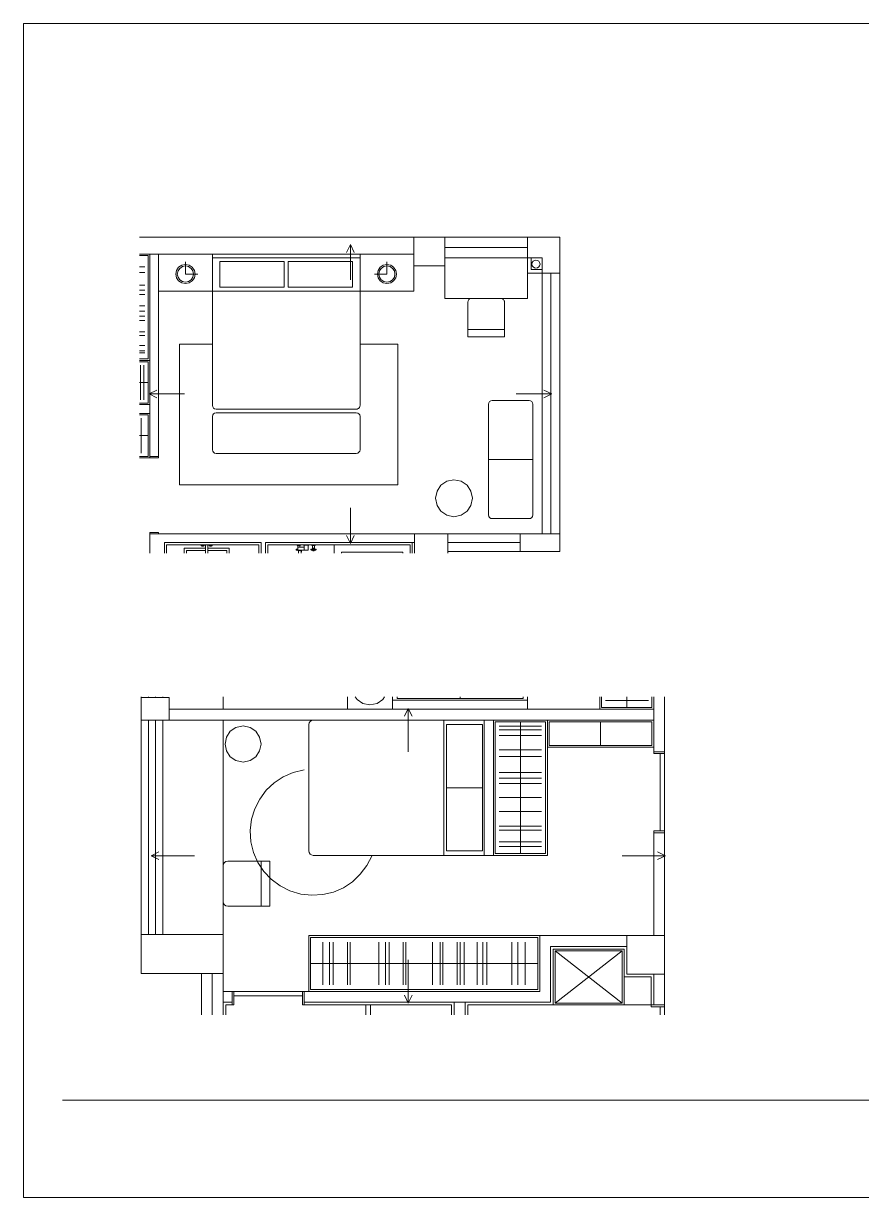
# Model space of a CAD drawing. Header units: millimetres. Extents: x -79780 to 76600, y 220 to 11660.
# Drawn here: x -59780 to -51590, y 220 to 11660 of the extents above; entities that cross this region are included whole.
import ezdxf

# ---------------------------------------------------------------- set-up
doc = ezdxf.new("R2010")
doc.units = ezdxf.units.MM
for name, color, linetype, lineweight, plot in [('DETAIL', 8, 'CONTINUOUS', 0, False), ('DIM', 4, 'CONTINUOUS', 0, False), ('FRAME', 8, 'CONTINUOUS', 0, False)]:
    doc.layers.add(name, color=color, linetype=linetype, lineweight=lineweight, plot=plot)

msp = doc.modelspace()

# ---------------------------------------------------------------- linework, layer by layer
at = {"layer": 'DETAIL'}
for p, q in [((-58650, 9578), (-55974, 9578)), ((-55672, 9578), (-55974, 9578)), ((-55974, 9578), (-55974, 9298)), ((-55974, 9578), (-55672, 9578)), ((-55974, 9298), (-55974, 9578)), ((-54867, 9578), (-55672, 9578)), ((-55672, 9298), (-55672, 9578)), ((-55672, 9578), (-55672, 9298)), ((-54550, 9578), (-54867, 9578)), ((-54867, 9578), (-54867, 9377)), ((-54867, 9578), (-54867, 9377)), ((-54550, 9578), (-54867, 9578)), ((-54550, 9226), (-54550, 9578)), ((-54550, 9226), (-54550, 9578)), ((-58650, 9413), (-55974, 9413)), ((-58549, 9413), (-58650, 9413)), ((-58564, 9399), (-58650, 9399)), ((-58564, 8392), (-58564, 9399)), ((-58549, 8377), (-58549, 9413)), ((-58549, 8377), (-58549, 9413)), ((-58549, 7442), (-58549, 9413)), ((-58549, 9413), (-58463, 9413)), ((-58463, 9413), (-58463, 7442)), ((-57938, 9413), (-58463, 9413)), ((-58463, 9413), (-58463, 9053)), ((-57938, 9053), (-57938, 9413)), ((-56499, 9413), (-57938, 9413)), ((-57938, 9413), (-57938, 7939)), ((-55974, 9413), (-56499, 9413)), ((-56499, 9413), (-56499, 9053)), ((-56499, 7939), (-56499, 9413)), ((-55974, 9053), (-55974, 9413)), ((-55672, 9478), (-54867, 9478)), ((-58650, 9290), (-58596, 9290)), ((-58287, 9254), (-58267, 9284)), ((-58273, 9249), (-58256, 9274)), ((-58267, 9284), (-58237, 9304)), ((-58256, 9274), (-58231, 9291)), ((-58237, 9304), (-58200, 9312)), ((-58231, 9291), (-58200, 9297)), ((-58200, 9218), (-58200, 9339)), ((-58200, 9312), (-58164, 9304)), ((-58200, 9297), (-58170, 9291)), ((-58170, 9291), (-58145, 9274)), ((-58164, 9304), (-58134, 9284)), ((-58145, 9274), (-58128, 9249)), ((-58134, 9284), (-58114, 9254)), ((-57938, 9377), (-56499, 9377)), ((-57866, 9089), (-57866, 9341)), ((-57866, 9341), (-57237, 9341)), ((-57237, 9341), (-57237, 9089)), ((-56571, 9341), (-57201, 9341)), ((-57201, 9341), (-57201, 9089)), ((-56571, 9089), (-56571, 9341)), ((-56303, 9284), (-56323, 9254)), ((-56293, 9274), (-56310, 9249)), ((-56273, 9304), (-56303, 9284)), ((-56268, 9291), (-56293, 9274)), ((-56237, 9312), (-56273, 9304)), ((-56237, 9297), (-56268, 9291)), ((-56237, 9218), (-56237, 9339)), ((-56200, 9304), (-56237, 9312)), ((-56206, 9291), (-56237, 9297)), ((-56181, 9274), (-56206, 9291)), ((-56171, 9284), (-56200, 9304)), ((-56164, 9249), (-56181, 9274)), ((-56151, 9254), (-56171, 9284)), ((-55974, 9298), (-55672, 9298)), ((-55672, 9298), (-55974, 9298)), ((-54867, 9377), (-55672, 9377)), ((-54867, 9377), (-55672, 9377)), ((-55672, 9377), (-55672, 8981)), ((-54867, 9377), (-54723, 9377)), ((-54867, 9377), (-54723, 9377)), ((-54867, 9226), (-54867, 9377)), ((-54867, 8981), (-54867, 9377)), ((-54831, 9262), (-54831, 9377)), ((-54824, 9316), (-54820, 9331)), ((-54820, 9300), (-54824, 9316)), ((-54820, 9331), (-54812, 9344)), ((-54812, 9288), (-54820, 9300)), ((-54812, 9344), (-54799, 9352)), ((-54799, 9279), (-54812, 9288)), ((-54799, 9352), (-54784, 9355)), ((-54784, 9276), (-54799, 9279)), ((-54784, 9355), (-54769, 9352)), ((-54769, 9279), (-54784, 9276)), ((-54769, 9352), (-54756, 9344)), ((-54756, 9288), (-54769, 9279)), ((-54756, 9344), (-54748, 9331)), ((-54748, 9300), (-54756, 9288)), ((-54748, 9331), (-54744, 9316)), ((-54744, 9316), (-54748, 9300)), ((-54723, 9377), (-54723, 9226)), ((-54723, 9377), (-54723, 9226)), ((-58650, 9235), (-58596, 9235)), ((-58294, 9218), (-58287, 9254)), ((-58287, 9182), (-58294, 9218)), ((-58267, 9152), (-58287, 9182)), ((-58280, 9218), (-58273, 9249)), ((-58273, 9187), (-58280, 9218)), ((-58256, 9162), (-58273, 9187)), ((-58231, 9145), (-58256, 9162)), ((-58200, 9218), (-58080, 9218)), ((-58145, 9162), (-58170, 9145)), ((-58128, 9187), (-58145, 9162)), ((-58114, 9182), (-58134, 9152)), ((-58128, 9249), (-58121, 9218)), ((-58121, 9218), (-58128, 9187)), ((-58114, 9254), (-58107, 9218)), ((-58107, 9218), (-58114, 9182)), ((-56237, 9218), (-56358, 9218)), ((-56323, 9254), (-56330, 9218)), ((-56330, 9218), (-56323, 9182)), ((-56323, 9182), (-56303, 9152)), ((-56310, 9249), (-56316, 9218)), ((-56316, 9218), (-56310, 9187)), ((-56310, 9187), (-56293, 9162)), ((-56293, 9162), (-56268, 9145)), ((-56206, 9145), (-56181, 9162)), ((-56181, 9162), (-56164, 9187)), ((-56171, 9152), (-56151, 9182)), ((-56158, 9218), (-56164, 9249)), ((-56164, 9187), (-56158, 9218)), ((-56143, 9218), (-56151, 9254)), ((-56151, 9182), (-56143, 9218)), ((-54723, 9226), (-54867, 9226)), ((-54723, 9262), (-54831, 9262)), ((-54723, 6687), (-54723, 9226)), ((-54723, 9226), (-54550, 9226)), ((-54723, 9226), (-54550, 9226)), ((-54637, 6687), (-54637, 9226)), ((-54550, 6687), (-54550, 9226)), ((-58650, 9109), (-58596, 9109)), ((-58650, 9062), (-58596, 9062)), ((-58463, 9053), (-57938, 9053)), ((-58237, 9132), (-58267, 9152)), ((-58200, 9125), (-58237, 9132)), ((-58200, 9139), (-58231, 9145)), ((-58170, 9145), (-58200, 9139)), ((-58164, 9132), (-58200, 9125)), ((-58134, 9152), (-58164, 9132)), ((-57938, 9053), (-56499, 9053)), ((-57237, 9089), (-57866, 9089)), ((-57201, 9089), (-56571, 9089)), ((-56499, 9053), (-55974, 9053)), ((-56303, 9152), (-56273, 9132)), ((-56273, 9132), (-56237, 9125)), ((-56268, 9145), (-56237, 9139)), ((-56237, 9139), (-56206, 9145)), ((-56237, 9125), (-56200, 9132)), ((-56200, 9132), (-56171, 9152)), ((-58650, 9019), (-58596, 9019)), ((-55672, 8981), (-54867, 8981)), ((-55446, 8959), (-55449, 8945)), ((-55449, 8945), (-55449, 8607)), ((-55439, 8971), (-55446, 8959)), ((-55427, 8979), (-55439, 8971)), ((-55413, 8981), (-55427, 8979)), ((-55126, 8981), (-55413, 8981)), ((-55119, 8981), (-55126, 8981)), ((-55112, 8979), (-55119, 8981)), ((-55106, 8975), (-55112, 8979)), ((-55100, 8971), (-55106, 8975)), ((-55096, 8965), (-55100, 8971)), ((-55092, 8959), (-55096, 8965)), ((-55090, 8953), (-55092, 8959)), ((-55090, 8945), (-55090, 8953)), ((-55090, 8607), (-55090, 8945)), ((-58650, 8909), (-58596, 8909)), ((-58650, 8856), (-58596, 8856)), ((-58650, 8808), (-58596, 8808)), ((-58650, 8765), (-58596, 8765)), ((-58650, 8656), (-58596, 8656)), ((-58650, 8619), (-58596, 8619)), ((-55449, 8679), (-55090, 8679)), ((-55449, 8607), (-55090, 8607)), ((-58650, 8521), (-58596, 8521)), ((-58650, 8470), (-58596, 8470)), ((-58258, 7165), (-58258, 8534)), ((-58258, 8534), (-57938, 8534)), ((-56499, 8534), (-56129, 8534)), ((-56129, 8534), (-56129, 7165)), ((-58650, 8451), (-58596, 8451)), ((-58650, 8392), (-58564, 8392)), ((-58549, 8377), (-58650, 8377)), ((-58650, 8377), (-58549, 8377)), ((-58564, 8363), (-58650, 8363)), ((-58564, 7960), (-58564, 8363)), ((-58549, 7946), (-58549, 8377)), ((-58640, 8331), (-58640, 7992)), ((-58608, 8331), (-58608, 7992)), ((-58650, 8161), (-58564, 8161)), ((-58650, 7960), (-58564, 7960)), ((-58650, 7946), (-58549, 7946)), ((-58650, 7946), (-58549, 7946)), ((-57938, 7939), (-57935, 7925)), ((-57935, 7925), (-57927, 7913)), ((-57927, 7913), (-57916, 7905)), ((-57916, 7905), (-57902, 7903)), ((-57902, 7903), (-56535, 7903)), ((-56535, 7903), (-56528, 7903)), ((-56528, 7903), (-56522, 7905)), ((-56522, 7905), (-56515, 7909)), ((-56515, 7909), (-56510, 7913)), ((-56510, 7913), (-56505, 7919)), ((-56505, 7919), (-56502, 7925)), ((-56502, 7925), (-56500, 7931)), ((-56500, 7931), (-56499, 7939)), ((-55243, 7964), (-55246, 7950)), ((-55246, 7950), (-55246, 6871)), ((-55235, 7975), (-55243, 7964)), ((-55224, 7983), (-55235, 7975)), ((-55210, 7986), (-55224, 7983)), ((-54850, 7986), (-55210, 7986)), ((-54836, 7983), (-54850, 7986)), ((-54825, 7975), (-54836, 7983)), ((-54817, 7964), (-54825, 7975)), ((-54814, 7950), (-54817, 7964)), ((-54814, 6871), (-54814, 7950)), ((-58650, 7859), (-58549, 7859)), ((-58549, 7859), (-58650, 7859)), ((-58564, 7845), (-58650, 7845)), ((-58632, 7814), (-58632, 7474)), ((-58564, 7442), (-58564, 7845)), ((-58549, 7428), (-58549, 7859)), ((-57935, 7845), (-57938, 7831)), ((-57938, 7831), (-57938, 7507)), ((-57927, 7856), (-57935, 7845)), ((-57916, 7864), (-57927, 7856)), ((-57902, 7867), (-57916, 7864)), ((-56535, 7867), (-57902, 7867)), ((-56521, 7864), (-56535, 7867)), ((-56510, 7856), (-56521, 7864)), ((-56502, 7845), (-56510, 7856)), ((-56499, 7831), (-56502, 7845)), ((-56499, 7507), (-56499, 7831)), ((-58650, 7644), (-58564, 7644)), ((-58650, 7442), (-58564, 7442)), ((-58463, 7442), (-58549, 7442)), ((-58463, 7442), (-58549, 7442)), ((-58549, 7442), (-58549, 7428)), ((-58463, 7428), (-58463, 7442)), ((-57938, 7507), (-57935, 7493)), ((-57935, 7493), (-57927, 7482)), ((-57927, 7482), (-57916, 7474)), ((-57916, 7474), (-57902, 7471)), ((-57902, 7471), (-56535, 7471)), ((-56535, 7471), (-56521, 7474)), ((-56521, 7474), (-56510, 7482)), ((-56510, 7482), (-56502, 7493)), ((-56502, 7493), (-56499, 7507)), ((-58650, 7428), (-58549, 7428)), ((-58549, 7428), (-58463, 7428)), ((-55246, 7411), (-54814, 7411)), ((-55653, 7200), (-55583, 7214)), ((-55583, 7214), (-55513, 7200)), ((-56129, 7165), (-58258, 7165)), ((-55762, 7034), (-55748, 7104)), ((-55748, 7104), (-55710, 7161)), ((-55710, 7161), (-55653, 7200)), ((-55513, 7200), (-55455, 7161)), ((-55455, 7161), (-55417, 7104)), ((-55417, 7104), (-55403, 7034)), ((-55748, 6964), (-55762, 7034)), ((-55403, 7034), (-55417, 6964)), ((-55710, 6907), (-55748, 6964)), ((-55653, 6868), (-55710, 6907)), ((-55583, 6854), (-55653, 6868)), ((-55513, 6868), (-55583, 6854)), ((-55455, 6907), (-55513, 6868)), ((-55417, 6964), (-55455, 6907)), ((-55246, 6871), (-55243, 6857)), ((-54817, 6857), (-54814, 6871)), ((-55243, 6857), (-55235, 6846)), ((-55235, 6846), (-55224, 6838)), ((-55224, 6838), (-55210, 6835)), ((-55210, 6835), (-54850, 6835)), ((-54850, 6835), (-54836, 6838)), ((-54836, 6838), (-54825, 6846)), ((-54825, 6846), (-54817, 6857)), ((-58463, 6701), (-58549, 6701)), ((-58549, 6701), (-58549, 6687)), ((-58549, 6687), (-58463, 6687)), ((-58549, 6500), (-58549, 6687)), ((-58549, 6687), (-55967, 6687)), ((-58463, 6687), (-58463, 6701)), ((-57377, 6687), (-55967, 6687)), ((-55644, 6687), (-55967, 6687)), ((-55967, 6687), (-55967, 6500)), ((-55967, 6687), (-55644, 6687)), ((-55967, 6500), (-55967, 6687)), ((-55967, 6687), (-55967, 6601)), ((-55644, 6500), (-55644, 6687)), ((-54939, 6687), (-55644, 6687)), ((-55644, 6687), (-55644, 6500)), ((-54939, 6687), (-54550, 6687)), ((-54939, 6514), (-54939, 6687)), ((-54939, 6687), (-54550, 6687)), ((-54939, 6514), (-54939, 6687)), ((-54550, 6687), (-54550, 6514)), ((-54550, 6687), (-54550, 6514)), ((-57463, 6601), (-58405, 6601)), ((-58405, 6601), (-58405, 6500)), ((-57485, 6579), (-58384, 6579)), ((-58384, 6579), (-58384, 6500)), ((-58384, 6500), (-58384, 6579)), ((-58384, 6579), (-57485, 6579)), ((-58006, 6547), (-58213, 6547)), ((-58213, 6547), (-58213, 6500)), ((-58006, 6525), (-58192, 6525)), ((-58192, 6525), (-58192, 6500)), ((-58048, 6572), (-58049, 6571)), ((-58049, 6571), (-58048, 6571)), ((-58047, 6573), (-58048, 6573)), ((-58048, 6573), (-58048, 6573)), ((-58048, 6573), (-58048, 6572)), ((-58048, 6571), (-58048, 6570)), ((-58048, 6570), (-58048, 6570)), ((-58048, 6570), (-58047, 6569)), ((-58046, 6573), (-58047, 6574)), ((-58047, 6574), (-58047, 6573)), ((-58047, 6569), (-58047, 6569)), ((-58047, 6569), (-58046, 6569)), ((-58045, 6573), (-58046, 6573)), ((-58046, 6569), (-58045, 6570)), ((-58045, 6573), (-58045, 6573)), ((-58040, 6573), (-58045, 6573)), ((-58044, 6572), (-58045, 6573)), ((-58045, 6570), (-58044, 6571)), ((-58045, 6570), (-58040, 6570)), ((-58045, 6570), (-58045, 6570)), ((-58044, 6571), (-58044, 6572)), ((-58044, 6571), (-58044, 6571)), ((-58040, 6573), (-58040, 6573)), ((-58035, 6573), (-58040, 6573)), ((-58040, 6570), (-58040, 6573)), ((-58040, 6570), (-58038, 6566)), ((-58040, 6570), (-58040, 6570)), ((-58034, 6570), (-58040, 6570)), ((-58027, 6566), (-58038, 6566)), ((-58035, 6579), (-58035, 6573)), ((-58035, 6572), (-58034, 6573)), ((-58034, 6573), (-58035, 6573)), ((-58035, 6571), (-58035, 6572)), ((-58034, 6570), (-58035, 6571)), ((-58035, 6571), (-58035, 6571)), ((-58034, 6573), (-58033, 6574)), ((-58034, 6573), (-58034, 6573)), ((-58034, 6569), (-58034, 6570)), ((-58033, 6569), (-58034, 6569)), ((-58033, 6574), (-58032, 6573)), ((-58032, 6569), (-58033, 6569)), ((-58032, 6573), (-58031, 6573)), ((-58031, 6570), (-58032, 6569)), ((-58031, 6573), (-58031, 6572)), ((-58030, 6573), (-58031, 6573)), ((-58031, 6572), (-58031, 6571)), ((-58031, 6571), (-58031, 6571)), ((-58031, 6571), (-58031, 6570)), ((-58025, 6570), (-58031, 6570)), ((-58030, 6579), (-58030, 6573)), ((-58030, 6573), (-58025, 6573)), ((-58025, 6570), (-58027, 6566)), ((-58025, 6573), (-58021, 6573)), ((-58025, 6573), (-58025, 6573)), ((-58025, 6570), (-58025, 6573)), ((-58025, 6570), (-58025, 6570)), ((-58021, 6570), (-58025, 6570)), ((-58020, 6573), (-58021, 6573)), ((-58021, 6573), (-58021, 6572)), ((-58021, 6572), (-58021, 6571)), ((-58021, 6571), (-58021, 6571)), ((-58021, 6571), (-58021, 6570)), ((-58021, 6570), (-58020, 6570)), ((-58019, 6573), (-58020, 6573)), ((-58020, 6570), (-58019, 6569)), ((-58018, 6573), (-58019, 6574)), ((-58019, 6574), (-58019, 6573)), ((-58019, 6569), (-58019, 6569)), ((-58019, 6569), (-58018, 6569)), ((-58017, 6573), (-58018, 6573)), ((-58018, 6573), (-58018, 6573)), ((-58018, 6569), (-58018, 6570)), ((-58018, 6570), (-58017, 6570)), ((-58017, 6572), (-58017, 6573)), ((-58017, 6571), (-58017, 6572)), ((-58017, 6570), (-58017, 6571)), ((-58017, 6571), (-58017, 6571)), ((-58006, 6579), (-58006, 6500)), ((-58006, 6579), (-57982, 6579)), ((-57982, 6579), (-57982, 6500)), ((-57774, 6547), (-57982, 6547)), ((-57796, 6525), (-57982, 6525)), ((-57970, 6573), (-57971, 6573)), ((-57971, 6573), (-57971, 6572)), ((-57971, 6572), (-57971, 6571)), ((-57971, 6571), (-57971, 6571)), ((-57971, 6571), (-57971, 6570)), ((-57971, 6570), (-57970, 6570)), ((-57969, 6574), (-57970, 6573)), ((-57970, 6573), (-57970, 6573)), ((-57970, 6570), (-57970, 6569)), ((-57970, 6569), (-57969, 6569)), ((-57968, 6573), (-57969, 6574)), ((-57969, 6569), (-57968, 6569)), ((-57967, 6573), (-57968, 6573)), ((-57968, 6573), (-57968, 6573)), ((-57968, 6569), (-57968, 6570)), ((-57968, 6570), (-57967, 6570)), ((-57962, 6573), (-57967, 6573)), ((-57967, 6572), (-57967, 6573)), ((-57967, 6571), (-57967, 6572)), ((-57967, 6570), (-57967, 6571)), ((-57967, 6571), (-57967, 6571)), ((-57967, 6570), (-57962, 6570)), ((-57962, 6573), (-57962, 6573)), ((-57958, 6573), (-57962, 6573)), ((-57962, 6570), (-57962, 6573)), ((-57962, 6570), (-57961, 6566)), ((-57962, 6570), (-57962, 6570)), ((-57962, 6570), (-57956, 6570)), ((-57961, 6566), (-57949, 6566)), ((-57958, 6579), (-57958, 6573)), ((-57958, 6573), (-57956, 6573)), ((-57957, 6572), (-57957, 6573)), ((-57957, 6573), (-57956, 6573)), ((-57957, 6571), (-57957, 6572)), ((-57957, 6570), (-57957, 6571)), ((-57957, 6571), (-57957, 6571)), ((-57956, 6569), (-57957, 6570)), ((-57956, 6573), (-57955, 6574)), ((-57955, 6569), (-57956, 6569)), ((-57955, 6574), (-57954, 6573)), ((-57954, 6569), (-57955, 6569)), ((-57954, 6573), (-57954, 6573)), ((-57954, 6573), (-57953, 6572)), ((-57954, 6573), (-57953, 6573)), ((-57953, 6571), (-57954, 6570)), ((-57954, 6570), (-57954, 6569)), ((-57954, 6570), (-57948, 6570)), ((-57953, 6579), (-57953, 6573)), ((-57953, 6573), (-57948, 6573)), ((-57953, 6572), (-57953, 6571)), ((-57953, 6571), (-57953, 6571)), ((-57948, 6570), (-57949, 6566)), ((-57948, 6573), (-57943, 6573)), ((-57948, 6573), (-57948, 6573)), ((-57948, 6570), (-57948, 6573)), ((-57948, 6570), (-57948, 6570)), ((-57943, 6570), (-57948, 6570)), ((-57943, 6572), (-57944, 6571)), ((-57944, 6571), (-57943, 6571)), ((-57942, 6573), (-57943, 6573)), ((-57943, 6573), (-57943, 6572)), ((-57943, 6571), (-57943, 6570)), ((-57943, 6570), (-57942, 6570)), ((-57941, 6574), (-57942, 6573)), ((-57942, 6573), (-57942, 6573)), ((-57942, 6570), (-57942, 6569)), ((-57942, 6569), (-57941, 6569)), ((-57941, 6573), (-57941, 6574)), ((-57940, 6573), (-57941, 6573)), ((-57941, 6569), (-57940, 6570)), ((-57941, 6569), (-57941, 6569)), ((-57939, 6572), (-57940, 6573)), ((-57940, 6573), (-57940, 6573)), ((-57940, 6570), (-57939, 6571)), ((-57940, 6570), (-57940, 6570)), ((-57939, 6571), (-57939, 6572)), ((-57939, 6571), (-57939, 6571)), ((-57796, 6500), (-57796, 6525)), ((-57774, 6500), (-57774, 6547)), ((-57485, 6500), (-57485, 6579)), ((-57485, 6579), (-57485, 6500)), ((-57463, 6500), (-57463, 6601)), ((-57420, 6601), (-55967, 6601)), ((-55967, 6601), (-57420, 6601)), ((-57420, 6601), (-57420, 6500)), ((-57398, 6500), (-57398, 6579)), ((-57398, 6579), (-56010, 6579)), ((-57121, 6536), (-57120, 6537)), ((-57121, 6533), (-57121, 6536)), ((-57121, 6531), (-57121, 6533)), ((-57120, 6530), (-57121, 6531)), ((-57120, 6537), (-57118, 6538)), ((-57118, 6528), (-57120, 6530)), ((-57118, 6538), (-57116, 6539)), ((-57116, 6528), (-57118, 6528)), ((-57116, 6579), (-57116, 6577)), ((-57116, 6579), (-57077, 6579)), ((-57116, 6577), (-57115, 6576)), ((-57116, 6539), (-57114, 6538)), ((-57114, 6528), (-57116, 6528)), ((-57115, 6576), (-57113, 6575)), ((-57114, 6538), (-57112, 6537)), ((-57112, 6530), (-57114, 6528)), ((-57113, 6575), (-57112, 6575)), ((-57112, 6575), (-57112, 6575)), ((-57112, 6575), (-57112, 6574)), ((-57081, 6575), (-57112, 6575)), ((-57112, 6574), (-57111, 6573)), ((-57112, 6537), (-57111, 6536)), ((-57107, 6537), (-57112, 6537)), ((-57111, 6531), (-57112, 6530)), ((-57107, 6530), (-57112, 6530)), ((-57111, 6573), (-57110, 6572)), ((-57111, 6536), (-57111, 6533)), ((-57111, 6533), (-57111, 6531)), ((-57110, 6572), (-57109, 6572)), ((-57084, 6572), (-57109, 6572)), ((-57107, 6539), (-57106, 6539)), ((-57107, 6527), (-57107, 6539)), ((-57106, 6539), (-57107, 6539)), ((-57093, 6528), (-57107, 6528)), ((-57103, 6524), (-57107, 6527)), ((-57093, 6527), (-57107, 6527)), ((-57106, 6558), (-57106, 6572)), ((-57106, 6558), (-57106, 6529)), ((-57106, 6558), (-57042, 6558)), ((-57106, 6529), (-57042, 6529)), ((-57095, 6524), (-57103, 6524)), ((-57102, 6524), (-57101, 6524)), ((-57101, 6524), (-57100, 6523)), ((-57100, 6523), (-57098, 6523)), ((-57097, 6522), (-57100, 6517)), ((-57099, 6529), (-57098, 6528)), ((-57098, 6528), (-57096, 6528)), ((-57098, 6523), (-57097, 6523)), ((-57093, 6526), (-57097, 6522)), ((-57094, 6522), (-57097, 6518)), ((-57096, 6528), (-57095, 6528)), ((-57095, 6528), (-57094, 6529)), ((-57090, 6525), (-57094, 6522)), ((-57093, 6526), (-57093, 6529)), ((-57085, 6526), (-57090, 6525)), ((-57087, 6558), (-57087, 6572)), ((-57081, 6525), (-57085, 6526)), ((-57084, 6572), (-57083, 6572)), ((-57083, 6572), (-57082, 6573)), ((-57082, 6573), (-57081, 6574)), ((-57081, 6575), (-57081, 6575)), ((-57081, 6575), (-57079, 6575)), ((-57081, 6574), (-57081, 6575)), ((-57077, 6522), (-57081, 6525)), ((-57079, 6575), (-57078, 6576)), ((-57078, 6576), (-57077, 6577)), ((-57078, 6526), (-57078, 6529)), ((-57078, 6528), (-57077, 6528)), ((-57074, 6522), (-57078, 6526)), ((-57077, 6577), (-57077, 6579)), ((-57077, 6528), (-57076, 6528)), ((-57076, 6528), (-57075, 6528)), ((-57074, 6518), (-57077, 6522)), ((-57075, 6528), (-57074, 6529)), ((-57071, 6517), (-57074, 6522)), ((-57050, 6579), (-57050, 6576)), ((-56999, 6579), (-57050, 6579)), ((-57050, 6576), (-56999, 6576)), ((-57029, 6529), (-57049, 6529)), ((-57042, 6576), (-57042, 6529)), ((-57006, 6529), (-57029, 6529)), ((-57029, 6529), (-57006, 6529)), ((-57006, 6529), (-57006, 6576)), ((-56999, 6579), (-56999, 6576)), ((-56978, 6533), (-56977, 6536)), ((-56977, 6531), (-56978, 6533)), ((-56977, 6536), (-56976, 6537)), ((-56976, 6530), (-56977, 6531)), ((-56976, 6537), (-56974, 6538)), ((-56974, 6528), (-56976, 6530)), ((-56974, 6538), (-56972, 6539)), ((-56972, 6528), (-56974, 6528)), ((-56972, 6579), (-56933, 6579)), ((-56972, 6579), (-56972, 6577)), ((-56972, 6577), (-56971, 6576)), ((-56972, 6539), (-56970, 6538)), ((-56970, 6528), (-56972, 6528)), ((-56971, 6576), (-56970, 6575)), ((-56970, 6575), (-56968, 6575)), ((-56970, 6538), (-56968, 6537)), ((-56968, 6530), (-56970, 6528)), ((-56968, 6575), (-56968, 6574)), ((-56968, 6575), (-56968, 6575)), ((-56937, 6575), (-56968, 6575)), ((-56968, 6574), (-56967, 6573)), ((-56963, 6537), (-56968, 6537)), ((-56968, 6537), (-56967, 6536)), ((-56967, 6531), (-56968, 6530)), ((-56963, 6530), (-56968, 6530)), ((-56967, 6573), (-56966, 6572)), ((-56967, 6536), (-56967, 6533)), ((-56967, 6533), (-56967, 6531)), ((-56966, 6572), (-56965, 6572)), ((-56940, 6572), (-56965, 6572)), ((-56963, 6539), (-56958, 6540)), ((-56963, 6527), (-56963, 6539)), ((-56942, 6539), (-56963, 6539)), ((-56942, 6528), (-56963, 6528)), ((-56960, 6524), (-56963, 6527)), ((-56942, 6527), (-56963, 6527)), ((-56962, 6547), (-56962, 6572)), ((-56962, 6547), (-56943, 6547)), ((-56960, 6545), (-56962, 6547)), ((-56945, 6545), (-56960, 6545)), ((-56945, 6524), (-56960, 6524)), ((-56959, 6524), (-56956, 6523)), ((-56958, 6540), (-56958, 6545)), ((-56947, 6540), (-56958, 6540)), ((-56958, 6533), (-56957, 6536)), ((-56957, 6531), (-56958, 6533)), ((-56957, 6536), (-56956, 6537)), ((-56956, 6530), (-56957, 6531)), ((-56956, 6537), (-56955, 6538)), ((-56955, 6528), (-56956, 6530)), ((-56956, 6523), (-56952, 6523)), ((-56955, 6538), (-56952, 6539)), ((-56952, 6528), (-56955, 6528)), ((-56952, 6539), (-56950, 6538)), ((-56950, 6528), (-56952, 6528)), ((-56952, 6523), (-56949, 6523)), ((-56950, 6538), (-56949, 6537)), ((-56949, 6530), (-56950, 6528)), ((-56949, 6537), (-56947, 6536)), ((-56947, 6531), (-56949, 6530)), ((-56949, 6523), (-56946, 6524)), ((-56947, 6540), (-56947, 6545)), ((-56942, 6539), (-56947, 6540)), ((-56947, 6536), (-56947, 6533)), ((-56947, 6533), (-56947, 6531)), ((-56945, 6545), (-56943, 6547)), ((-56945, 6524), (-56942, 6527)), ((-56943, 6547), (-56943, 6572)), ((-56942, 6527), (-56942, 6539)), ((-56942, 6537), (-56937, 6537)), ((-56942, 6530), (-56937, 6530)), ((-56940, 6572), (-56939, 6572)), ((-56939, 6572), (-56938, 6573)), ((-56938, 6573), (-56937, 6574)), ((-56938, 6536), (-56936, 6537)), ((-56938, 6533), (-56938, 6536)), ((-56938, 6531), (-56938, 6533)), ((-56936, 6530), (-56938, 6531)), ((-56937, 6574), (-56937, 6575)), ((-56937, 6575), (-56937, 6575)), ((-56937, 6575), (-56935, 6575)), ((-56936, 6537), (-56935, 6538)), ((-56935, 6528), (-56936, 6530)), ((-56935, 6575), (-56934, 6576)), ((-56935, 6538), (-56933, 6539)), ((-56933, 6528), (-56935, 6528)), ((-56934, 6576), (-56933, 6577)), ((-56933, 6577), (-56933, 6579)), ((-56933, 6539), (-56931, 6538)), ((-56931, 6528), (-56933, 6528)), ((-56931, 6538), (-56929, 6537)), ((-56929, 6530), (-56931, 6528)), ((-56929, 6537), (-56928, 6536)), ((-56928, 6531), (-56929, 6530)), ((-56928, 6536), (-56927, 6533)), ((-56927, 6533), (-56928, 6531)), ((-56010, 6579), (-56751, 6579)), ((-56751, 6579), (-56751, 6500)), ((-56010, 6500), (-56010, 6579)), ((-56010, 6579), (-56010, 6500)), ((-55989, 6500), (-55989, 6601)), ((-55644, 6601), (-54939, 6601)), ((-57100, 6517), (-57100, 6511)), ((-57100, 6511), (-57098, 6505)), ((-57097, 6518), (-57098, 6513)), ((-57098, 6513), (-57098, 6500)), ((-57073, 6513), (-57074, 6518)), ((-57073, 6513), (-57073, 6500)), ((-57073, 6505), (-57071, 6511)), ((-57071, 6511), (-57071, 6517)), ((-56082, 6507), (-56679, 6507)), ((-56679, 6507), (-56679, 6500)), ((-56082, 6500), (-56082, 6507)), ((-54939, 6514), (-55644, 6514)), ((-54550, 6514), (-54939, 6514)), ((-54550, 6514), (-54939, 6514)), ((-58632, 5091), (-58632, 5100)), ((-58632, 5091), (-58360, 5091)), ((-58632, 4872), (-58632, 5091)), ((-58632, 5091), (-58360, 5091)), ((-58632, 4872), (-58632, 5091)), ((-58562, 5091), (-58562, 5100)), ((-58492, 5091), (-58492, 5100)), ((-58422, 5091), (-58422, 5100)), ((-58422, 5100), (-58422, 5091)), ((-58422, 5091), (-58360, 5091)), ((-58360, 5091), (-58360, 4872)), ((-58360, 5091), (-58360, 4872)), ((-58360, 5091), (-58360, 4977)), ((-57833, 4977), (-57833, 5100)), ((-57833, 4977), (-57833, 5100)), ((-57833, 4977), (-57833, 5100)), ((-56621, 5100), (-56621, 4977)), ((-56621, 5100), (-56621, 4977)), ((-56526, 5072), (-56545, 5100)), ((-56470, 5035), (-56526, 5072)), ((-56402, 5021), (-56470, 5035)), ((-56333, 5035), (-56402, 5021)), ((-56278, 5072), (-56333, 5035)), ((-56259, 5100), (-56278, 5072)), ((-56182, 5100), (-56182, 4977)), ((-56182, 5065), (-54865, 5065)), ((-56138, 5100), (-56138, 5082)), ((-56138, 5082), (-55524, 5082)), ((-55524, 5100), (-55524, 5082)), ((-55524, 5082), (-55524, 5100)), ((-55524, 5082), (-54909, 5082)), ((-54909, 5082), (-54909, 5100)), ((-54865, 5100), (-54865, 4977)), ((-54865, 4977), (-54865, 5100)), ((-54162, 4977), (-54162, 5100)), ((-54162, 5100), (-54162, 4977)), ((-54162, 4977), (-54162, 5100)), ((-54145, 4995), (-54145, 5100)), ((-54104, 5062), (-53686, 5062)), ((-53899, 5100), (-53899, 4995)), ((-53653, 5100), (-53653, 4995)), ((-53636, 5100), (-53636, 4977)), ((-53636, 5100), (-53636, 4564)), ((-53530, 4564), (-53530, 5100)), ((-58360, 4977), (-53636, 4977)), ((-58360, 4872), (-58360, 4977)), ((-58360, 4977), (-57833, 4977)), ((-56621, 4977), (-57833, 4977)), ((-56621, 4977), (-57833, 4977)), ((-56182, 4977), (-54865, 4977)), ((-54865, 4977), (-54162, 4977)), ((-53636, 4977), (-54162, 4977)), ((-53653, 4995), (-54145, 4995)), ((-53636, 4977), (-53636, 4872)), ((-58632, 2782), (-58632, 4872)), ((-58360, 4872), (-58632, 4872)), ((-58360, 4872), (-58632, 4872)), ((-58562, 2782), (-58562, 4872)), ((-58492, 2782), (-58492, 4872)), ((-58422, 2782), (-58422, 4872)), ((-58422, 2782), (-58422, 4872)), ((-58422, 4872), (-57833, 4872)), ((-53636, 4872), (-58360, 4872)), ((-57833, 4872), (-57833, 2782)), ((-57708, 4801), (-57639, 4815)), ((-57639, 4815), (-57571, 4801)), ((-56996, 4845), (-56999, 4828)), ((-56999, 4828), (-56999, 3598)), ((-56986, 4859), (-56996, 4845)), ((-56972, 4868), (-56986, 4859)), ((-56955, 4872), (-56972, 4868)), ((-55199, 4872), (-56955, 4872)), ((-55682, 3554), (-55682, 4872)), ((-55304, 4828), (-55655, 4828)), ((-55655, 4828), (-55655, 4213)), ((-55304, 4213), (-55304, 4828)), ((-55287, 3554), (-55287, 4872)), ((-55199, 3554), (-55199, 4872)), ((-55199, 4872), (-54672, 4872)), ((-55199, 3554), (-55199, 4872)), ((-55181, 3572), (-55181, 4854)), ((-55181, 4854), (-54689, 4854)), ((-55141, 4814), (-54729, 4814)), ((-54935, 3572), (-54935, 4854)), ((-54689, 4854), (-54689, 3572)), ((-54672, 4872), (-54672, 3554)), ((-53636, 4872), (-54672, 4872)), ((-54672, 4872), (-54672, 4608)), ((-53653, 4854), (-54654, 4854)), ((-54654, 4854), (-54654, 4626)), ((-54154, 4626), (-54154, 4854)), ((-53653, 4626), (-53653, 4854)), ((-53636, 4608), (-53636, 4872)), ((-57815, 4639), (-57801, 4707)), ((-57801, 4707), (-57764, 4763)), ((-57764, 4763), (-57708, 4801)), ((-57571, 4801), (-57515, 4763)), ((-57515, 4763), (-57478, 4707)), ((-57478, 4707), (-57464, 4639)), ((-55141, 4776), (-54729, 4776)), ((-55141, 4723), (-54729, 4723)), ((-57801, 4571), (-57815, 4639)), ((-57464, 4639), (-57478, 4571)), ((-55141, 4583), (-54729, 4583)), ((-54672, 4608), (-53636, 4608)), ((-54654, 4626), (-53653, 4626)), ((-57764, 4515), (-57801, 4571)), ((-57708, 4477), (-57764, 4515)), ((-57639, 4463), (-57708, 4477)), ((-57571, 4477), (-57639, 4463)), ((-57515, 4515), (-57571, 4477)), ((-57478, 4571), (-57515, 4515)), ((-55141, 4517), (-54729, 4517)), ((-53636, 4564), (-53530, 4564)), ((-53530, 4564), (-53636, 4564)), ((-53636, 4564), (-53636, 4547)), ((-53636, 4564), (-53530, 4564)), ((-53636, 4547), (-53530, 4547)), ((-53574, 4547), (-53530, 4547)), ((-53574, 3792), (-53574, 4547)), ((-53530, 4547), (-53530, 4564)), ((-53530, 4547), (-53530, 3792)), ((-57150, 4362), (-57249, 4319)), ((-57043, 4388), (-57150, 4362)), ((-55141, 4363), (-54729, 4363)), ((-57337, 4260), (-57413, 4188)), ((-57249, 4319), (-57337, 4260)), ((-55141, 4305), (-54729, 4305)), ((-55141, 4253), (-54729, 4253)), ((-57413, 4188), (-57477, 4103)), ((-55655, 4213), (-55304, 4213)), ((-55304, 4213), (-55655, 4213)), ((-55655, 4213), (-55655, 3598)), ((-55304, 3598), (-55304, 4213)), ((-55141, 4119), (-54729, 4119)), ((-57525, 4009), (-57556, 3906)), ((-57477, 4103), (-57525, 4009)), ((-57556, 3906), (-57569, 3797)), ((-55141, 3982), (-54729, 3982)), ((-57569, 3797), (-57562, 3687)), ((-55141, 3838), (-54729, 3838)), ((-55141, 3799), (-54729, 3799)), ((-53530, 3792), (-53636, 3792)), ((-53636, 3792), (-53636, 3774)), ((-53530, 3792), (-53574, 3792)), ((-53530, 3774), (-53530, 3792)), ((-57562, 3687), (-57537, 3582)), ((-55141, 3685), (-54729, 3685)), ((-53636, 3774), (-53530, 3774)), ((-53530, 3774), (-53636, 3774)), ((-53636, 3774), (-53636, 2773)), ((-53636, 3774), (-53530, 3774)), ((-53530, 2773), (-53530, 3774)), ((-57537, 3582), (-57494, 3485)), ((-56999, 3598), (-56996, 3581)), ((-56996, 3581), (-56986, 3567)), ((-56986, 3567), (-56972, 3558)), ((-56972, 3558), (-56955, 3554)), ((-56955, 3554), (-55199, 3554)), ((-56431, 3456), (-56382, 3554)), ((-55655, 3598), (-55304, 3598)), ((-55199, 3554), (-54672, 3554)), ((-54672, 3554), (-55199, 3554)), ((-54689, 3572), (-55181, 3572)), ((-55141, 3642), (-54729, 3642)), ((-57833, 3455), (-57830, 3472)), ((-57833, 3103), (-57833, 3455)), ((-57830, 3472), (-57820, 3486)), ((-57820, 3486), (-57806, 3495)), ((-57806, 3495), (-57789, 3499)), ((-57789, 3499), (-57377, 3499)), ((-57494, 3485), (-57436, 3397)), ((-57464, 3499), (-57464, 3059)), ((-57377, 3499), (-57377, 3059)), ((-56496, 3370), (-56431, 3456)), ((-57436, 3397), (-57364, 3321)), ((-57364, 3321), (-57279, 3257)), ((-56573, 3297), (-56496, 3370)), ((-57279, 3257), (-57183, 3208)), ((-57183, 3208), (-57077, 3177)), ((-56757, 3197), (-56661, 3239)), ((-56661, 3239), (-56573, 3297)), ((-57830, 3086), (-57833, 3103)), ((-57077, 3177), (-56968, 3165)), ((-56968, 3165), (-56860, 3172)), ((-56860, 3172), (-56757, 3197)), ((-57820, 3072), (-57830, 3086)), ((-57806, 3063), (-57820, 3072)), ((-57789, 3059), (-57806, 3063)), ((-57377, 3059), (-57789, 3059)), ((-58632, 2404), (-58632, 2782)), ((-57833, 2782), (-58632, 2782)), ((-58632, 2782), (-58632, 2404)), ((-57833, 2782), (-58422, 2782)), ((-57833, 2606), (-57833, 2782)), ((-57833, 2404), (-57833, 2782)), ((-54746, 2773), (-56999, 2773)), ((-56999, 2773), (-56999, 2228)), ((-54764, 2755), (-56981, 2755)), ((-56981, 2755), (-56981, 2246)), ((-54764, 2246), (-54764, 2755)), ((-54746, 2228), (-54746, 2773)), ((-54746, 2773), (-53899, 2773)), ((-54746, 2228), (-54746, 2773)), ((-53899, 2395), (-53899, 2773)), ((-53899, 2773), (-53530, 2773)), ((-53899, 2773), (-53530, 2773)), ((-53899, 2395), (-53899, 2773)), ((-53899, 2773), (-53899, 2667)), ((-53636, 2773), (-53530, 2773)), ((-53530, 2773), (-53530, 2395)), ((-53530, 2773), (-53530, 2395)), ((-56862, 2708), (-56862, 2294)), ((-56796, 2708), (-56796, 2294)), ((-56761, 2708), (-56761, 2294)), ((-56622, 2708), (-56622, 2294)), ((-56596, 2708), (-56596, 2294)), ((-56317, 2708), (-56317, 2294)), ((-56251, 2708), (-56251, 2294)), ((-56216, 2708), (-56216, 2294)), ((-56077, 2708), (-56077, 2294)), ((-56051, 2708), (-56051, 2294)), ((-55792, 2708), (-55792, 2294)), ((-55718, 2708), (-55718, 2294)), ((-55692, 2708), (-55692, 2294)), ((-55551, 2708), (-55551, 2294)), ((-55522, 2708), (-55522, 2294)), ((-55482, 2708), (-55482, 2294)), ((-55357, 2708), (-55357, 2294)), ((-55303, 2708), (-55303, 2294)), ((-55263, 2708), (-55263, 2294)), ((-55018, 2708), (-55018, 2294)), ((-54959, 2708), (-54959, 2294)), ((-54890, 2708), (-54890, 2294)), ((-53899, 2667), (-54641, 2667)), ((-54641, 2667), (-54641, 2123)), ((-53925, 2641), (-54615, 2641)), ((-54615, 2641), (-54615, 2097)), ((-53925, 2641), (-54615, 2641)), ((-54615, 2641), (-54615, 2097)), ((-53925, 2369), (-53925, 2641)), ((-53925, 2097), (-53925, 2641)), ((-53943, 2624), (-54597, 2624)), ((-54597, 2624), (-54597, 2114)), ((-54597, 2114), (-53943, 2624)), ((-53943, 2114), (-54597, 2624)), ((-53943, 2114), (-53943, 2624)), ((-58632, 2404), (-57833, 2404)), ((-58044, 2404), (-58044, 2000)), ((-57939, 2000), (-57939, 2404)), ((-57833, 2404), (-57833, 2000)), ((-56981, 2501), (-54764, 2501)), ((-53662, 2369), (-53925, 2369)), ((-53662, 2369), (-53925, 2369)), ((-53925, 2369), (-53925, 2097)), ((-53530, 2395), (-53899, 2395)), ((-53530, 2395), (-53899, 2395)), ((-53662, 2097), (-53662, 2369)), ((-53662, 2097), (-53662, 2369)), ((-53636, 2097), (-53636, 2395)), ((-53636, 2395), (-53530, 2395)), ((-53530, 2395), (-53530, 2097)), ((-57745, 2228), (-57833, 2228)), ((-57833, 2228), (-57833, 2123)), ((-57745, 2228), (-57745, 2123)), ((-57745, 2123), (-57745, 2228)), ((-57745, 2097), (-57745, 2228)), ((-57745, 2228), (-57728, 2228)), ((-57728, 2228), (-57728, 2097)), ((-57728, 2228), (-57060, 2228)), ((-57728, 2184), (-57728, 2228)), ((-57060, 2184), (-57728, 2184)), ((-57060, 2097), (-57060, 2228)), ((-57060, 2228), (-57043, 2228)), ((-57060, 2228), (-57060, 2184)), ((-57043, 2228), (-57043, 2123)), ((-57043, 2228), (-57043, 2097)), ((-57043, 2123), (-57043, 2228)), ((-57043, 2228), (-54746, 2228)), ((-56999, 2228), (-54746, 2228)), ((-56981, 2246), (-54764, 2246)), ((-57833, 2123), (-57745, 2123)), ((-57807, 2000), (-57807, 2097)), ((-57807, 2097), (-57745, 2097)), ((-57745, 2097), (-57745, 2123)), ((-57728, 2097), (-57745, 2097)), ((-57043, 2097), (-57060, 2097)), ((-57043, 2097), (-57043, 2123)), ((-54641, 2123), (-57043, 2123)), ((-57043, 2097), (-55607, 2097)), ((-56441, 2097), (-56441, 2000)), ((-56397, 2097), (-56397, 2000)), ((-55607, 2097), (-55607, 2000)), ((-55581, 2123), (-55475, 2123)), ((-55581, 2000), (-55581, 2123)), ((-55475, 2123), (-55388, 2123)), ((-55475, 2123), (-55475, 2000)), ((-54615, 2097), (-55449, 2097)), ((-55449, 2097), (-55449, 2000)), ((-54615, 2097), (-53925, 2097)), ((-54597, 2114), (-53943, 2114)), ((-53925, 2097), (-53662, 2097)), ((-53662, 2097), (-53636, 2097)), ((-53662, 2097), (-53530, 2097)), ((-53662, 2079), (-53662, 2097)), ((-53530, 2079), (-53662, 2079)), ((-53636, 2097), (-53530, 2097)), ((-53530, 2097), (-53636, 2097)), ((-53574, 2079), (-53530, 2079)), ((-53574, 2000), (-53574, 2079)), ((-53530, 2097), (-53530, 2079)), ((-53530, 2079), (-53530, 2000))]:
    msp.add_line(p, q, dxfattribs=at)
at = {"layer": 'DIM'}
for p, q in [((-56593, 9506), (-56630, 9430)), ((-56593, 9161), (-56593, 9506)), ((-56593, 9506), (-56556, 9430)), ((-58556, 8050), (-58480, 8087)), ((-58211, 8050), (-58556, 8050)), ((-58556, 8050), (-58480, 8013)), ((-54975, 8050), (-54629, 8050)), ((-54629, 8050), (-54706, 8087)), ((-54629, 8050), (-54706, 8013)), ((-56593, 6939), (-56593, 6594)), ((-56593, 6594), (-56630, 6670)), ((-56593, 6594), (-56556, 6670)), ((-56029, 4986), (-56066, 4909)), ((-56029, 4564), (-56029, 4986)), ((-56029, 4986), (-55992, 4909)), ((-58536, 3550), (-58459, 3587)), ((-58114, 3550), (-58536, 3550)), ((-58536, 3550), (-58459, 3513)), ((-53943, 3550), (-53521, 3550)), ((-53521, 3550), (-53598, 3587)), ((-53521, 3550), (-53598, 3513)), ((-56029, 2536), (-56029, 2114)), ((-56029, 2114), (-56066, 2191)), ((-56029, 2114), (-55992, 2191))]:
    msp.add_line(p, q, dxfattribs=at)
at = {"layer": 'FRAME'}
for p, q in [((-43400, 11660), (-59780, 11660)), ((-59780, 11660), (-59780, 220)), ((-59400, 1170), (-43780, 1170)), ((-59780, 220), (-43400, 220))]:
    msp.add_line(p, q, dxfattribs=at)

doc.saveas('drawing.dxf')
